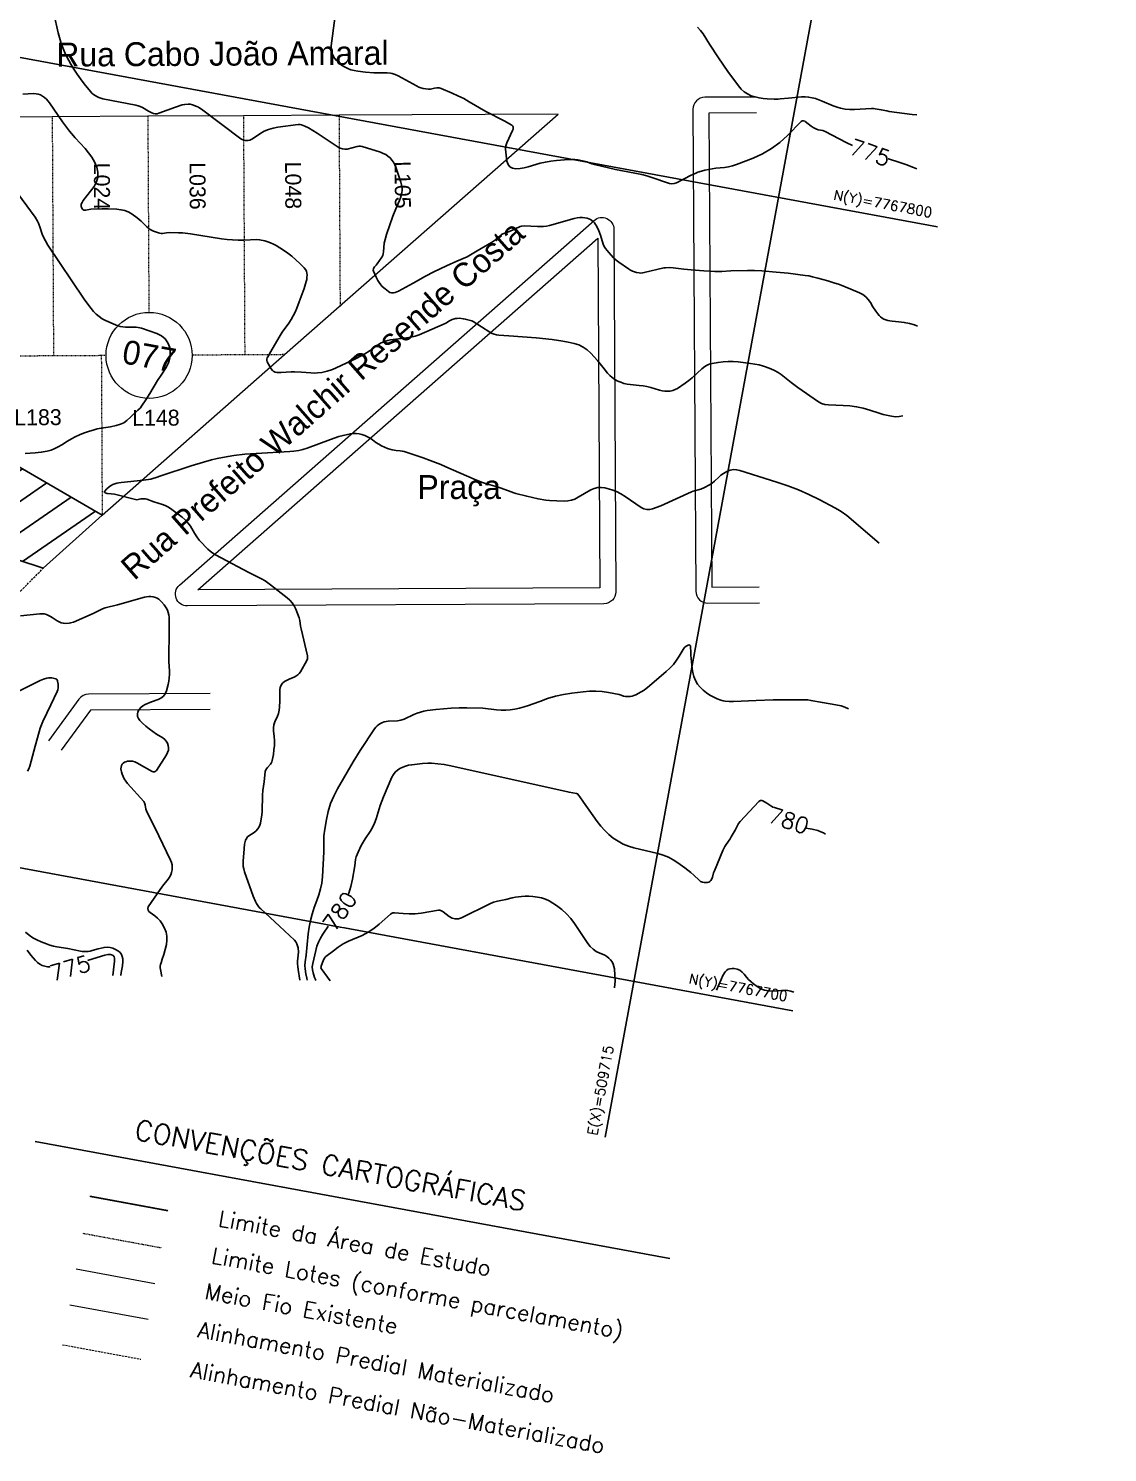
# Model space of a CAD drawing. Header units: centimetres. Extents: x 0 to 1302389, y -144212 to 85618.
# Drawn here: x 380202 to 393699, y -98724 to -80917 of the extents above; entities that cross this region are included whole.
import ezdxf
from ezdxf.enums import TextEntityAlignment as Align

# ---------------------------------------------------------------- set-up
doc = ezdxf.new("R2010")
doc.units = ezdxf.units.CM
doc.header["$LTSCALE"] = 4
for name, pattern in [('Contínua', [0]), ('DASHED', [19.05, 12.7, -6.35]), ('TRACEJADO', [2, 1, -1])]:
    doc.linetypes.add(name, pattern=pattern)
for name, color, linetype in [('CANEVA', 252, 'Continuous'), ('CURVAS-INTERMEDIARIAS', 39, 'Continuous'), ('CURVAS-MESTRA', 34, 'Continuous'), ('LIMITE-L', 7, 'Continuous')]:
    doc.layers.add(name, color=color, linetype=linetype)
for name, color, linetype, lineweight in [('FOLHA', 7, 'Continuous', 9), ('K-ALINHAMENTO', 10, 'Continuous', 9), ('P-MEIOFIO', 171, 'Continuous', 9), ('P-URB', 2, 'Continuous', 9), ('textos', 2, 'Continuous', 9)]:
    doc.layers.add(name, color=color, linetype=linetype, lineweight=lineweight)
doc.styles.add('EC_NOMES', font='GOTHIC.TTF')
doc.styles.add('L50', font='ROMANS.SHX', dxfattribs={"height": 1.25})
doc.styles.add('Padrão', font='simplex.shx')
doc.styles.add('ROMANS', font='romans.shx')

msp = doc.modelspace()

# ---------------------------------------------------------------- hatches: boundary and pattern name
at = {"layer": 'LIMITE-L', "transparency": 33554534}
h = msp.add_hatch(dxfattribs=at)
h.set_pattern_fill('ANSI31', color=3, scale=99.664086, angle=-10.4644052, style=0)
h.set_pattern_definition([(34.53559479, (-190174260.42, -752151077.38), (-179.39186793, 260.66971666), [])])
h.paths.add_polyline_path([(381123.913, -87001.431), (378558.314, -85516.065), (366466.287, -81513.771), (366384.939, -82056.182), (363130.932, -82063.007), (366924.633, -83238.308), (380386.034, -87666.388)])

# ---------------------------------------------------------------- linework, layer by layer
at = {"color": 1}
msp.add_line((380285.527, -94833.334), (388224.485, -96299.632), dxfattribs=at)
at = {"layer": 'CURVAS-INTERMEDIARIAS'}
for points, elevation in [([(380519.653, -80731.102), (380573.644, -80972.151), (380596.662, -81060.107), (380610.855, -81103.269), (380626.39, -81146.029), (380662.286, -81229.614), (380682.48, -81270.356), (380732.111, -81361.444), (380770.046, -81425.592), (380810.145, -81488.284), (380853.465, -81548.794), (380898.939, -81607.848), (380977.922, -81705.026), (380995.496, -81724.062), (381014.421, -81741.442), (381035.371, -81756.308), (381057.661, -81769.516), (381081.378, -81780.322), (381105.585, -81789.678), (381130.517, -81796.867), (381543.788, -81875.68), (381572.518, -81882.882), (381600.415, -81892.179), (381627.065, -81904.611), (381703.855, -81950.334), (381746.15, -81972.933), (381767.794, -81980.529), (381789.636, -81984.472), (381811.779, -81982.946), (381834.12, -81977.769), (382041.889, -81901.212), (382123.132, -81873.327), (382156.516, -81866.803), (382198.785, -81864.192), (382225.929, -81865.384), (382252.491, -81870.553), (382307.833, -81890.829), (382328.124, -81900.536), (382347.439, -81912.07), (382366.096, -81924.809), (382859.255, -82296.075), (382876.093, -82306.209), (382893.713, -82313.862), (382912.527, -82317.793), (382932.114, -82319.241), (382951.806, -82316.939), (382970.815, -82312.515), (382988.781, -82304.907), (383006.054, -82295.176), (383097.368, -82232.745), (383148.664, -82202.713), (383203.641, -82180.131), (383232.245, -82171.499), (383261.093, -82163.905), (383319.764, -82152.88), (383575.195, -82116.555), (383596.933, -82116.07), (383618.06, -82121.036), (383658.023, -82136.779), (383705.895, -82161.228), (383813.859, -82227.81), (384075.01, -82400.37), (384102.075, -82414.064), (384130.06, -82423.378), (384159.423, -82426.115), (384189.705, -82424.472), (384251.233, -82411.644), (384314.23, -82391.952), (384335.182, -82389.082), (384356.277, -82390.485), (384377.487, -82394.727), (384607.038, -82465.766), (384639.507, -82478.462), (384670.277, -82493.986), (384698.498, -82513.772), (384725.028, -82536.398), (384748.07, -82562.596), (384768.374, -82590.508), (384784.577, -82620.977), (384798.04, -82653.169), (384860.805, -82839.083), (384869.132, -82871.482), (384874.226, -82904.155), (384874.485, -82937.213), (384871.523, -82970.537), (384855.765, -83036.098), (384844.154, -83067.683), (384795.913, -83171.991), (384758.109, -83263.743), (384678.838, -83495.23), (384661.471, -83557.819), (384652.978, -83600.236), (384641.668, -83710.25), (384638.486, -83733.023), (384632.588, -83754.859), (384622.19, -83774.942), (384565.198, -83861.053), (384552.654, -83876.513), (384529.542, -83899.304), (384522.421, -83909.219), (384517.005, -83923.34), (384515.484, -83937.998), (384518.886, -83952.339), (384550.158, -84026.222), (384571.703, -84068.045), (384596.937, -84107.073), (384627.697, -84141.913), (384662.147, -84173.957), (384703.833, -84207.258), (384723.328, -84218.206), (384743.531, -84224.765), (384764.764, -84224.765), (384786.687, -84220.371), (384831.138, -84201.886), (385015.029, -84101.126), (385167.293, -84015.159), (385270.366, -83960.829), (385430.126, -83884.051), (385560.978, -83828.304), (385688.272, -83770.968), (385813.43, -83696.221), (385994.437, -83592.091), (386042.045, -83557.993), (386104.297, -83504.038), (386118.747, -83494.282), (386134.472, -83486.626), (386216.751, -83454.614), (386351.445, -83393.212), (386371.496, -83387.591), (386402.853, -83384.576), (386567.443, -83394.137), (386605.607, -83394.71), (386643.529, -83392.856), (386681.095, -83387.338), (386718.42, -83379.394), (387029.582, -83292.046), (387063.25, -83284.917), (387097.079, -83280.919), (387131.122, -83281.632), (387188.447, -83289.747), (387210.14, -83295.922), (387230.525, -83304.522), (387248.944, -83316.792), (387266.054, -83331.485), (387281.08, -83348.845), (387294.808, -83367.09), (387306.568, -83386.663), (387334.446, -83447.372), (387355.819, -83503.464), (387391.812, -83613.246), (387403.96, -83641.962), (387420.523, -83668.179), (387461.228, -83720.241), (387489.339, -83753.071), (387519.2, -83784.055), (387551.691, -83812.272), (387585.931, -83838.643), (387708.05, -83924.288), (387731.527, -83938.749), (387755.878, -83951.223), (387781.538, -83960.726), (387808.072, -83968.241), (387841.741, -83974.166), (387862.43, -83975.352), (387883.084, -83973.714), (387903.721, -83970.188), (388147.968, -83911.233), (388171.197, -83908.105), (388218.155, -83907.596), (388265.354, -83911.489), (388400.89, -83928.11), (388491.456, -83937.003), (388649.075, -83947.264), (388786.719, -83954.23), (388872.439, -83954.454), (388986.718, -83948.379), (389194.542, -83942.474), (389284.908, -83942.299), (389375.154, -83946.775), (389555.377, -83962.285), (389702.397, -83978.078), (389916.693, -84004.736), (389962.617, -84011.748), (390008.098, -84021.212), (390075.701, -84038.371), (390201.045, -84073.632), (390274.374, -84095.953), (390347.023, -84120.195), (390418.634, -84147.317), (390489.566, -84176.36), (390596.219, -84222.551), (390636.815, -84244.968), (390673.626, -84271.682), (390704.746, -84304.855), (390732.081, -84342.325), (390764.675, -84396.598), (390799.402, -84450.018), (390823.76, -84484.952), (390840.504, -84504.919), (390858.958, -84522.821), (390879.993, -84537.611), (390902.737, -84550.335), (390952.126, -84568.052), (390977.739, -84573.421), (391003.816, -84577.041), (391090.06, -84584.477), (391156.013, -84592.625), (391221.178, -84605.593), (391284.696, -84624.51), (391323.505, -84641.032)], 77339.331), ([(391312.571, -81998.066), (391254.577, -81991.769), (390965.995, -81953.57), (390938.028, -81948.932), (390868.952, -81932.941), (390768.342, -81915.99), (390745.779, -81916.333), (390532.65, -81930.654), (390473.967, -81930.497), (390415.777, -81923.996), (390359.234, -81912.803), (390328.179, -81904.635), (390267.795, -81882.577), (390129.107, -81824.581), (390045.175, -81794.201), (390002.554, -81782.64), (389959.488, -81774.645), (389915.765, -81772.012), (389871.605, -81772.957), (389709.914, -81786.663), (389606.185, -81798.609), (389580.234, -81800.617), (389528.134, -81801.088), (389443.382, -81798.256), (389391.579, -81793.938), (389340.436, -81786.265), (389290.312, -81773.572), (389240.869, -81757.518), (389194.814, -81735.137), (389152.344, -81708.107), (389115.233, -81674.071), (389081.696, -81635.384), (388951.595, -81455.226), (388833.38, -81286.161), (388720.401, -81113.553), (388639.591, -80985.886), (388607.539, -80941.19), (388570.541, -80900.506)], 77140.003), ([(380131.235, -81737.075), (380266.42, -81731.344), (380296.27, -81732.976), (380325.112, -81738.201), (380352.419, -81748.829), (380378.715, -81763.061), (380402.978, -81781.447), (380425.659, -81801.427), (380446.004, -81823.792), (380464.776, -81847.762), (380628.878, -82082.859), (380716.121, -82201.711), (380739.188, -82230.407), (380787.902, -82285.639), (380910.327, -82416.705), (380954.671, -82470.026), (380994.552, -82526.162), (381027.749, -82586.495), (381056.468, -82649.619), (381069.962, -82713.246), (381070.828, -82775.067), (381052.753, -82834.19), (381022.055, -82891.53), (380886.216, -83069.485), (380871.901, -83092.006), (380866.371, -83104.11), (380861.656, -83116.637), (380859.629, -83129.144), (380859.894, -83141.264), (380863.597, -83152.823), (380869.583, -83163.982), (380878.067, -83175.39), (380886.226, -83183.019), (380895.244, -83188.404), (380905.552, -83190.429), (380916.711, -83190.21), (380961.431, -83179.649), (380982.607, -83176.83), (381121.623, -83171.372), (381200.779, -83170.647), (381307.151, -83176.875), (381358.435, -83183.347), (381383.757, -83188.419), (381408.924, -83194.395), (381456.896, -83212.154), (381500.681, -83238.595), (381560.421, -83282.851), (381611.785, -83325.763), (381680.981, -83397.955), (381706.089, -83418.839), (381734.074, -83435.673), (381763.98, -83449.791), (381826.849, -83473.757), (381843.651, -83478.431), (381860.588, -83481.002), (381877.71, -83480.434), (381929.911, -83471.235), (381965.402, -83469.104), (382080.425, -83470.525), (382130.508, -83473.349), (382230.179, -83485.181), (382617.203, -83546.365), (382686.545, -83555.261), (382756.045, -83561.438), (382825.782, -83563.535), (382895.682, -83562.935), (383058.498, -83556.531), (383092.324, -83558.471), (383157.398, -83572.973), (383194.702, -83583.583), (383230.995, -83596.59), (383265.789, -83613.212), (383299.582, -83632.234), (383390.112, -83689.443), (383444.535, -83726.495), (383497.065, -83765.892), (383546.781, -83808.783), (383594.613, -83854.023), (383649.981, -83910.1), (383665.594, -83930.324), (383677.549, -83952.022), (383684.048, -83975.935), (383686.899, -84001.322), (383685.381, -84027.758), (383682.241, -84053.924), (383676.665, -84079.671), (383648.787, -84166.902), (383589.381, -84334.235), (383558.139, -84415.868), (383537.146, -84464.338), (383513.775, -84511.528), (383486.869, -84556.787), (383457.588, -84600.746), (383375.908, -84714.293), (383348.283, -84756.694), (383250.637, -84928.092), (383195.044, -85021.505), (383187.777, -85036.429), (383183.206, -85052.399), (383182.512, -85060.49), (383182.923, -85068.421), (383188.129, -85083.581), (383238.143, -85173.969), (383252.379, -85192.156), (383268.344, -85205.969), (383268.999, -85206.536), (383289.201, -85215.193), (383311.778, -85220.042), (383346.928, -85220.524), (383361.324, -85220.72), (383488.448, -85210.784), (383530.808, -85209.487), (383615.519, -85213.974), (383732.51, -85224.819), (383773.997, -85225.731), (383815.439, -85223.696), (383870.43, -85217.89), (383938.295, -85203.891), (384003.46, -85180.364), (384050.504, -85159.418), (384291.641, -85048.484), (384363.443, -85012.51), (384398.266, -84992.54), (384474.158, -84944.957), (384499.667, -84927.351), (384548.306, -84888.984), (384574.311, -84872.2), (384605.517, -84853.984), (384635.19, -84839.012), (384665.724, -84826.571), (384697.536, -84817.913), (384730.198, -84811.783), (384930.802, -84786.088), (384984.856, -84777.393), (385037.876, -84764.97), (385089.073, -84746.393), (385414.798, -84605.88), (385431.411, -84597.202), (385461.719, -84575.172), (385501.799, -84556.862), (385543.492, -84544.475), (385565.01, -84541.943), (385591.716, -84541.393), (385640.327, -84545.982), (385664.264, -84550.657), (385748.127, -84573.727), (385766.038, -84580.572), (385974.141, -84715.169), (386000.619, -84729.404), (386028.054, -84740.653), (386056.923, -84747.434), (386086.739, -84751.228), (386208.958, -84758.792), (386553.3, -84785.864), (386752.732, -84807.121), (386884.87, -84826.946), (386950.481, -84839.469), (387027.002, -84855.812), (387085.602, -84874.855), (387140.577, -84900.19), (387190.13, -84934.964), (387236.056, -84976.04), (387320.919, -85069.308), (387401.74, -85172.774), (387445.889, -85225.177), (387474.178, -85254.686), (387504.466, -85281.655), (387537.772, -85304.802), (387573.066, -85325.409), (387610.584, -85341.774), (387648.939, -85355.192), (387688.565, -85364.204), (387729.036, -85370.28), (387839.457, -85380.488), (387888.705, -85386.838), (387937.468, -85395.49), (387985.479, -85407.61), (388095.39, -85441.643), (388128.203, -85448.748), (388161.56, -85452.517), (388195.289, -85454.054), (388228.444, -85451.016), (388260.544, -85444.418), (388291.042, -85432.446), (388320.486, -85416.905), (388416.414, -85353.249), (388460.133, -85320.672), (388501.864, -85285.58), (388622.325, -85174.259), (388662.471, -85143.577), (388683.821, -85130.544), (388706.007, -85119.51), (388729.442, -85111.484), (388753.713, -85105.457), (388828.596, -85092.035), (388891.04, -85083.794), (388953.571, -85079.412), (389016.241, -85080.811), (389079, -85086.058), (389231.164, -85105.882), (389286.344, -85114.249), (389341.12, -85124.913), (389395.046, -85138.866), (389421.493, -85147.562), (389488.698, -85173.19), (389533.837, -85193.669), (389577.2, -85217.073), (389617.9, -85244.85), (389740.526, -85344.92), (389824.577, -85406.588), (390084.401, -85585.896), (390122.498, -85606.148), (390164.229, -85617.149), (390207.917, -85622.218), (390390.284, -85629.743), (390475.815, -85636.429), (390560.458, -85647.977), (390643.798, -85666.796), (390726.264, -85690.459), (390840.81, -85727.77), (390890.675, -85742.088), (390997.423, -85766.912), (391044.843, -85771.526), (391091.43, -85769.955), (391136.752, -85759.099), (391137.074, -85758.976)], 77438.995), ([(379332.219, -81984.693), (380284.09, -83276.999), (380315.065, -83326.26), (380327.541, -83352.493), (380348.662, -83408.133), (380369.438, -83475.689), (380379.1, -83502.172), (380413.031, -83573.627), (380443.703, -83627.545), (380898.957, -84300.511), (380955.293, -84379.114), (381015.663, -84454.642), (381048.839, -84489.026), (381084.572, -84520.041), (381124.116, -84546.013), (381166.204, -84568.634), (381289.469, -84624.532), (381319.612, -84635.937), (381350.336, -84644.693), (381381.923, -84649.483), (381414.082, -84651.622), (381549.341, -84651.743), (381572.319, -84654.091), (381594.933, -84658.795), (381617.31, -84665.056), (381808.187, -84729.287), (381864.689, -84759.141), (381911.821, -84797.42), (381944.881, -84848.343), (381968.569, -84907.7), (381974.595, -84966.278), (381975.526, -84975.339), (381971.842, -85037.374), (381953.489, -85096.74), (381925.337, -85154.336), (381860.67, -85253.361), (381816.008, -85316.948), (381720.493, -85479.608), (381670.3, -85559.475), (381616.246, -85641.314), (381602.619, -85658.793), (381571.972, -85690.886), (381483.432, -85773.643), (381431.124, -85820.403), (381393.422, -85846.905), (381351.219, -85865.401), (381297.042, -85881.948), (381230.011, -85897.033), (381112.406, -85914.859), (381062.453, -85925.051), (381013.232, -85938.308), (380964.494, -85953.61), (380891.02, -85979.211), (380839.005, -85999.472), (380788.167, -86022.139), (380739.105, -86048.418), (380691.208, -86077.112), (380617.544, -86124.539), (380575.381, -86149.133), (380531.919, -86171.207), (380486.536, -86188.375), (380436.37, -86201.7), (380361.646, -86216.561), (380285.86, -86224.445), (380162.581, -86231.513)], 77538.659), ([(390842.601, -87353.338), (390436.522, -87008.926), (390368.444, -86958.671), (390344.853, -86943.287), (390295.883, -86915.401), (390091.372, -86808.985), (389962.645, -86746.169), (389832.038, -86687.882), (389698.595, -86636.388), (389563.278, -86589.443), (389101.68, -86442.495), (389059.927, -86434.632), (389018.761, -86433.302), (388978.451, -86441.769), (388938.707, -86456.776), (388894.528, -86482.021), (388863.914, -86502.85), (388835.488, -86526.596), (388781.529, -86577.855), (388753.008, -86601.401), (388722.207, -86621.87), (388656.615, -86657.035), (388611.37, -86676.368), (388516.543, -86703.001), (388493.42, -86711.48), (388110.659, -86884.076), (388007.886, -86923.613), (387972.174, -86931.987), (387935.516, -86931.328), (387899.886, -86922.031), (387883.28, -86914.261), (387867.274, -86904.95), (387664.661, -86767.516), (387611.852, -86735.831), (387557.235, -86708.28), (387499.909, -86686.949), (387440.767, -86669.742), (387409.917, -86662.605), (387365.492, -86657.36), (387321.883, -86658.335), (387279.509, -86668.651), (387237.944, -86685.176), (387157.087, -86730.17), (387076.018, -86779.554), (387034.78, -86800.731), (386992.089, -86816.603), (386947.241, -86824.505), (386900.951, -86827.104), (386719.822, -86819.352), (386671.571, -86814.677), (386575.898, -86798.648), (386433.674, -86766.106), (386299.364, -86732.148), (386272.213, -86724.022), (386206.379, -86697.613), (386102.892, -86660.621), (386063.596, -86647.799), (385917.443, -86606.403), (385869.312, -86590.987), (385775.084, -86554.235), (385423.847, -86398.28), (385359.255, -86370.965), (385228.358, -86320.499), (385137.647, -86287.59), (384964.969, -86226.731), (384902.832, -86206.64), (384877.65, -86200.752), (384852.067, -86197.031), (384800.302, -86192.618), (384749.285, -86183.773), (384694.51, -86167.941), (384655.719, -86153.752), (384618.215, -86137.045), (384582.624, -86116.556), (384548.319, -86093.558), (384505.537, -86061.525), (384474.54, -86040.638), (384442.413, -86021.924), (384408.596, -86006.486), (384373.656, -85993.232), (384337.688, -85984.664), (384301.513, -85979.908), (384265.053, -85980.866), (384228.385, -85985.637), (384137.979, -86006.064), (384084.017, -86020.513), (383977.982, -86055.921), (383686.203, -86165.578), (383635.803, -86181.485), (383584.289, -86193.052), (383520.74, -86202.01), (383470.832, -86206.91), (383050.072, -86230.76), (382909.177, -86241.456), (382768.805, -86257.712), (382699.001, -86268.434), (382629.497, -86280.772), (382560.479, -86295.531), (382491.761, -86311.896), (382392.2, -86338.375), (382236.057, -86384.595), (381855.928, -86511.502), (381799.837, -86532.976), (381759.276, -86545.876), (381731.096, -86551.556), (381640.999, -86564.601), (381360.587, -86593.778), (381333.995, -86597.775), (381307.839, -86603.414), (381257.302, -86621.323), (381226.159, -86636.621), (381210.421, -86646.819), (381182.892, -86672.514), (381154.289, -86705.835), (381151.965, -86716.99), (381160.163, -86724.9), (381187.589, -86730.269), (381238.068, -86735.062), (381277.476, -86741.52), (381555.452, -86810.364), (381607.822, -86799.321), (381626.991, -86796.831), (381646.014, -86796.503), (381664.81, -86799.438), (381683.459, -86804.534), (381770.587, -86835.059), (381878.676, -86867.549), (381912.981, -86881.77), (381945.433, -86899.824), (381976.641, -86920.446), (382122.499, -87029.449), (382161.501, -87062.963), (382196.993, -87099.457), (382227.224, -87140.401), (382279.68, -87229.365), (382307.678, -87272.796), (382339.089, -87313.827), (382372.781, -87353.262), (382414.53, -87398.3), (382443.55, -87426.757), (382474.159, -87453.197), (382507.134, -87476.598), (382541.698, -87497.982), (382613.419, -87537.346), (382958.495, -87719.802), (383118.637, -87797.997), (383164.227, -87825.805), (383229.195, -87872.872), (383362.377, -87980.05), (383436.563, -88036.359), (383470.725, -88066.557), (383500.788, -88099.849), (383524.723, -88137.786), (383544.566, -88178.839), (383586.322, -88288.641), (383596.249, -88321.213), (383606.025, -88388.785), (383612.645, -88422.358), (383691.57, -88761.397), (383694.03, -88776.891), (383693.232, -88800.308), (383685.34, -88822.019), (383604.547, -88960.175), (383588.469, -88982.036), (383570.037, -89001.111), (383548.074, -89015.987), (383523.778, -89028.07), (383472.232, -89049.634), (383405.917, -89084.706), (383381.373, -89104.72), (383362.438, -89127.948), (383351.913, -89156.014), (383346.987, -89187.293), (383345.541, -89324.628), (383342.932, -89403.888), (383338.686, -89443.066), (383330.713, -89481.181), (383317.172, -89517.679), (383283.543, -89588.525), (383271.926, -89624.973), (383267.395, -89662.953), (383267.599, -89701.96), (383274.356, -89768.264), (383277.658, -89825.012), (383277.714, -89881.616), (383272.893, -89938.008), (383264.821, -89994.276), (383250.383, -90071.129), (383245.529, -90088.029), (383238.783, -90103.922), (383229.215, -90118.299), (383192.646, -90157.436), (383177.619, -90176.573), (383166.483, -90197.573), (383163.279, -90208.941), (383149.594, -90335.441), (383132.303, -90447.168), (383128.762, -90503.544), (383123.104, -90707.357), (383119.199, -90753.632), (383112.833, -90799.624), (383103.139, -90853.758), (383090.016, -90891.884), (383071.499, -90926.126), (383044.888, -90954.535), (383012.884, -90979.049), (382969.689, -91003.908), (382943.091, -91024.779), (382923.48, -91052.322), (382916.561, -91068.112), (382911.019, -91084.287), (382905.436, -91118.14), (382897.855, -91229.421), (382886.799, -91324.016), (382885.9, -91367.461), (382888.613, -91395.681), (382894.097, -91423.501), (382905.943, -91464.445), (383013.936, -91768.474), (383041.353, -91834.642), (383054.5, -91860.309), (383069.656, -91884.544), (383087.815, -91906.617), (383107.984, -91927.248), (383342.85, -92140.114), (383529.181, -92318.729), (383546.276, -92339.43), (383559.953, -92361.739), (383568.499, -92386.476), (383573.636, -92412.823), (383578.202, -92468.213), (383569.651, -92542.717), (383567.232, -92577.986), (383566.789, -92613.194), (383569.313, -92648.312), (383573.803, -92683.377), (383596.629, -92815.323)], 77538.659), ([(381871.213, -92772.648), (381852.748, -92684.391), (381850.634, -92662.909), (381850.801, -92641.647), (381854.401, -92620.673), (381860.262, -92599.915), (381876.329, -92555.4), (381894.347, -92497.351), (381926.554, -92370.551), (381933.81, -92318.206), (381933.852, -92266.617), (381923.071, -92216.171), (381905.087, -92166.481), (381874.776, -92112.144), (381848.428, -92075.687), (381817.015, -92043.504), (381782.217, -92014.172), (381725.069, -91972.837), (381709.35, -91958.238), (381697.651, -91940.256), (381693.845, -91920.915), (381700.151, -91902.246), (381810.209, -91737.721), (381879.676, -91642.34), (381948.959, -91554.213), (381966.773, -91527.726), (381981.508, -91499.911), (381991.615, -91470.106), (381998.644, -91438.962), (382000.294, -91407.2), (381998.334, -91375.997), (381990.954, -91345.607), (381979.954, -91315.776), (381834.327, -91010.552), (381679.921, -90700.515), (381671.568, -90678.905), (381662.969, -90624.057), (381654.199, -90598.995), (381644.006, -90584.606), (381438.92, -90356.139), (381417.897, -90329.432), (381399.386, -90301.304), (381384.626, -90271.031), (381372.369, -90239.336), (381364.314, -90213.645), (381360.188, -90193.728), (381358.687, -90173.87), (381361.111, -90154.109), (381366.158, -90134.406), (381375.62, -90117.313), (381387.546, -90103.006), (381403.171, -90092.868), (381421.273, -90085.509), (381442.096, -90080.598), (381472.326, -90077.101), (381501.909, -90078.034), (381530.516, -90085.629), (381558.467, -90097.653), (381747.843, -90206.666), (381762.785, -90211.919), (381778.622, -90211.448), (381786.181, -90208.821), (381793.037, -90205.172), (381803.954, -90193.861), (381929.818, -89997.918), (381943.012, -89970.548), (381951.592, -89942.366), (381953.265, -89912.95), (381950.326, -89882.711), (381940.139, -89854.134), (381926.097, -89828.311), (381906.257, -89806.617), (381882.565, -89787.667), (381805.478, -89740.308), (381758.327, -89709.211), (381712.665, -89676.2), (381669.203, -89640.332), (381627.218, -89602.558), (381594.764, -89571.399), (381577.002, -89546.298), (381566.044, -89519.747), (381565.286, -89491.037), (381571.321, -89460.885), (381587.256, -89432.227), (381606.735, -89407.041), (381631.526, -89387.063), (381659.86, -89370.567), (381739.827, -89338.067), (381822.956, -89309.415), (381859.492, -89290.927), (381890.274, -89266.988), (381912.39, -89234.88), (381928.75, -89197.332), (381948.699, -89120.109), (381957.342, -89078.581), (381963.346, -89036.798), (381965.378, -88994.627), (381964.76, -88952.21), (381958.775, -88833.549), (381956.857, -88733.253), (381960.722, -88516.866), (381960.583, -88282.54), (381957.567, -88249.977), (381950.965, -88218.504), (381938.985, -88188.654), (381923.429, -88159.896), (381899.599, -88125.393), (381867.816, -88087.639), (381850.391, -88070.039), (381831.326, -88054.903), (381811.032, -88042.135), (381788.895, -88032.928), (381760.107, -88024.996), (381733.137, -88021.545), (381706.265, -88020.687), (381679.549, -88023.708), (381652.941, -88029.324), (381316.674, -88125.951), (381159.746, -88163.584), (381130.057, -88173.921), (381101.097, -88186.288), (381009.448, -88231.883), (380765.037, -88339.03), (380729.547, -88350.15), (380711.249, -88353.196), (380669.319, -88356.002), (380639.785, -88354.247), (380611.37, -88348.745), (380584.66, -88337.63), (380559.077, -88322.77), (380500.261, -88282.779), (380476.043, -88268.819), (380451.349, -88255.623), (380425.854, -88245.502), (380399.812, -88238.453), (380372.938, -88236.013), (380345.518, -88236.644), (380101.609, -88261.121)], 77438.995), ([(390460.071, -89424.463), (390414.073, -89403.505), (390368.148, -89387.442), (390299.743, -89373.42), (390132.866, -89347.159), (389988.904, -89318.543), (389951.207, -89312.533), (389922.68, -89310.923), (389729.14, -89310.831), (389516.543, -89312.946), (389304.041, -89319.488), (389021.363, -89331.139), (388968.215, -89331.468), (388915.169, -89328.065), (388889.121, -89323.954), (388863.628, -89317.938), (388814.912, -89298.278), (388725.606, -89251.946), (388680.914, -89224.273), (388639.693, -89192.731), (388603.664, -89155.358), (388571.1, -89114.094), (388545.215, -89068.388), (388524.307, -89020.915), (388510.856, -88970.827), (388502.393, -88918.974), (388488.386, -88754.299), (388485.698, -88714.529), (388483.952, -88647.214), (388481.171, -88636.15), (388477.923, -88631.567), (388473.756, -88627.463), (388463.577, -88623.86), (388453.092, -88626.464), (388427.25, -88641.819), (388410.042, -88655.202), (388402.988, -88663.436), (388342.367, -88764.312), (388307.059, -88817.8), (388268.559, -88868.6), (388225.257, -88915.382), (388178.762, -88959.476), (387971.727, -89137.254), (387903.724, -89189.153), (387867.526, -89211.848), (387797.359, -89250), (387775.221, -89259.4), (387752.547, -89266.432), (387729.063, -89269.898), (387705.041, -89271.006), (387667.709, -89269.168), (387645.778, -89264.276), (387613.777, -89252.508), (387591.694, -89246.959), (387456.904, -89220.645), (387378.164, -89209.183), (387299.259, -89202.789), (387220.094, -89203.998), (387140.773, -89210.277), (386996.934, -89228.679), (386894.785, -89245.629), (386793.893, -89267.514), (386694.897, -89296.804), (386597.166, -89331.04), (386513.562, -89363.861), (386458.122, -89383.732), (386402.045, -89401.348), (386345.013, -89415.574), (386286.944, -89427.622), (386228.915, -89435.34), (386170.782, -89439.775), (386112.476, -89439.283), (386054.067, -89435.498), (385884.68, -89417.672), (385686.792, -89412.805), (385588.876, -89412.649), (385491.111, -89415.409), (385393.565, -89422.527), (385296.171, -89432.552), (385190.31, -89445.837), (385146.6, -89453.565), (385103.711, -89464.089), (385062.093, -89478.811), (385021.304, -89496.351), (384901.379, -89553.903), (384860.737, -89568.004), (384818.158, -89574.106), (384702.255, -89579.486), (384676.96, -89582.435), (384652.313, -89587.643), (384628.616, -89596.209), (384605.557, -89607.031), (384584.3, -89620.993), (384564.671, -89636.725), (384547.502, -89655.111), (384531.983, -89675.261), (384352.65, -89947.02), (384264.689, -90089.254), (384067.967, -90423.171), (384020.829, -90514.588), (383980.71, -90608.559), (383951.086, -90706.342), (383928.478, -90806.689), (383907.706, -90930.127), (383898.2, -91011.559), (383896.75, -91052.5), (383898.026, -91140.191), (383896.687, -91211.314), (383878.348, -91526.975), (383870.521, -91602.657), (383855.187, -91677.175), (383834.202, -91750.518), (383809.452, -91822.678), (383776.702, -91910.662), (383750.246, -91991.183), (383728.038, -92072.681), (383712.196, -92155.659), (383700.609, -92239.626), (383674.372, -92504.654), (383661.943, -92587.259), (383658.745, -92632.397), (383661.86, -92677.536), (383671.631, -92739.593), (383682.322, -92792.719), (383687.845, -92817.579)], 77638.323), ([(380190.865, -90204.65), (380205.755, -90173.144), (380217.716, -90139.992), (380287.393, -89890.599), (380334.356, -89711.613), (380348.317, -89667.683), (380383.028, -89582.2), (380480.932, -89372.468), (380560.831, -89207.218), (380569.1, -89184.999), (380574.453, -89162.383), (380575.408, -89139.158), (380573.437, -89115.534), (380566.684, -89078.46), (380563.365, -89068.279), (380557.445, -89059.342), (380544.543, -89050.229), (380511.775, -89041.846), (380492.584, -89038.636), (380473.375, -89037.227), (380454.159, -89038.491), (380431.113, -89042.434), (380389.65, -89054.57), (380349.836, -89071.327), (380066.37, -89210.929)], 77339.331), ([(383975.78, -92824.701), (383944.263, -92779.205), (383862.758, -92672.034), (383860.007, -92660.702), (383867.625, -92631.471), (383886.576, -92574.191), (383901.346, -92545.805), (383923.308, -92522.538), (384015.735, -92448.424), (384076.586, -92404.194), (384139.768, -92364.023), (384206.44, -92329.98), (384374.037, -92257.74), (384449.432, -92217.95), (384520.214, -92170.436), (384587.916, -92117.753), (384732.227, -91992.645), (384742.449, -91985.098), (384759.716, -91977.209), (384778.331, -91975.306), (384887.631, -91983.899), (384963.605, -91987.999), (385039.365, -91987.448), (385114.637, -91978.78), (385329.75, -91942.245), (385347.653, -91941.173), (385374.695, -91952.634), (385389.956, -91960.986), (385463.118, -92020.096), (385500.466, -92040.889), (385538.875, -92052.372), (385578.892, -92049.881), (385619.97, -92038.08), (385970.946, -91862.857), (386017.885, -91843.301), (386067.052, -91830.338), (386171.544, -91809.817), (386252.091, -91786.911), (386294.551, -91777.939), (386367.164, -91770.006), (386414.353, -91767.148), (386461.467, -91766.728), (386508.478, -91769.938), (386567.2, -91777.459), (386618.697, -91789.139), (386668.557, -91805.017), (386715.96, -91827.181), (386761.727, -91853.532), (386808.197, -91884.473), (386872.408, -91933.062), (386932.085, -91986.164), (386984.98, -92046.031), (387033.343, -92110.402), (387197.697, -92359.115), (387228.556, -92397.318), (387263.21, -92430.779), (387303.525, -92457.126), (387347.626, -92478.731), (387381.929, -92491.644), (387410.508, -92504.99), (387437.258, -92520.937), (387461.26, -92540.786), (387483.428, -92563.214), (387501.287, -92588.891), (387515.613, -92616.023), (387524.637, -92645.358), (387530.131, -92676.139), (387536.538, -92754.216), (387538.51, -92829.306), (387536.144, -92866.753), (387530.721, -92912.625)], 77837.651), ([(381356.747, -92759.924), (381362.332, -92720.52), (381376.914, -92638.222), (381381.551, -92582.991), (381381.405, -92548.941), (381375.986, -92520.495), (381365.797, -92494.836), (381348.459, -92473.36), (381326.352, -92454.663), (381291.494, -92433.448), (381257.524, -92417.687), (381222.58, -92407.199), (381186.196, -92404.615), (381148.841, -92407.293), (381073.132, -92423.704), (380998.924, -92447.792), (380974.241, -92453.793), (380949.065, -92457.201), (380912.467, -92459.015), (380872.322, -92457.043), (380852.48, -92454.068), (380693.361, -92419.551), (380558.518, -92399.723), (380514.208, -92390.729), (380470.7, -92378.426), (380427.727, -92363.942), (380358.987, -92337.847), (380306.501, -92314.127), (380256.527, -92286.461), (380210.321, -92252.883), (380166.627, -92215.361)], 77339.331), ([(388807.258, -92944.198), (388864.508, -92809.447), (388888.187, -92760.044), (388916.882, -92713.382), (388934.551, -92694.926), (388954.43, -92680.963), (388977.625, -92673.744), (389003.03, -92671.017), (389028.965, -92672.392), (389066.44, -92679.82), (389100.596, -92693.152), (389129.78, -92715.346), (389155.653, -92743.445), (389182.443, -92778.768), (389209.656, -92809.881), (389239.855, -92838.101), (389272.052, -92864.398), (389318.189, -92898.348), (389362.485, -92924.215), (389408.755, -92943.403), (389457.995, -92952.598), (389509.228, -92955.119), (389676.931, -92944.418), (389697.273, -92945.509), (389737.12, -92954.693), (389773.37, -92968.093)], 77837.651)]:
    msp.add_lwpolyline(points, dxfattribs=dict(at, elevation=elevation))
at = {"layer": 'CURVAS-MESTRA'}
for points, elevation in [([(391315.358, -82671.623), (391272.428, -82654.022), (391173.952, -82616.131), (391073.902, -82582.592), (390786.964, -82491.812), (390694.876, -82459.774), (390604.093, -82424.622), (390515.251, -82384.831), (390427.694, -82341.924), (390165.734, -82205.022), (390137.803, -82193.711), (390078.409, -82182.701), (390049.82, -82172.759), (390032.174, -82164.26), (390017.677, -82156.16), (389990.54, -82136.928), (389917.915, -82078.475), (389911.344, -82074.819), (389895.771, -82070.078), (389880.628, -82071.071), (389867.707, -82079.022), (389695.001, -82255.145), (389598.073, -82341.937), (389495.08, -82419.48), (389382.968, -82483.127), (389264.781, -82537.523), (389057.142, -82617.225), (389008.372, -82633.413), (388958.95, -82646.552), (388908.529, -82655.107), (388800.974, -82665.272), (388754.848, -82670.881), (388709.075, -82678.855), (388663.528, -82688.402), (388618.783, -82700.803), (388574.865, -82715.414), (388532.194, -82733.317), (388490.342, -82753.427), (388307.895, -82847.41), (388280.13, -82856.877), (388250.843, -82858.673), (388221.162, -82854.59), (388206.636, -82851.036), (387999.484, -82780.648), (387936.047, -82760.742), (387872.045, -82743.073), (387807.207, -82728.777), (387610.684, -82693.524), (387545.512, -82679.936), (387280.705, -82618.095), (387247.915, -82608.947), (387183.976, -82585.615), (387151.094, -82576.856), (387072.042, -82561.16), (387034.354, -82556.804), (386996.421, -82555.747), (386958.327, -82556.88), (386804.509, -82568.24), (386735.676, -82575.898), (386667.503, -82586.901), (386600.339, -82602.925), (386450.153, -82648.006), (386400.599, -82659.661), (386350.283, -82667.485), (386299.478, -82672.747), (386257.697, -82664.868), (386223.55, -82647.869), (386200.878, -82617.198), (386185.856, -82577.421), (386169.219, -82426.662), (386169.2, -82399.658), (386175.042, -82373.292), (386184.658, -82347.572), (386257.353, -82194.653), (386263.64, -82176.142), (386265.294, -82156.654), (386263.518, -82147.499), (386260.197, -82139.254), (386247.42, -82126.394), (386153.005, -82071.345), (385924.482, -81953.966), (385716.099, -81832.686), (385645.511, -81794.534), (385573.329, -81759.473), (385500.087, -81726.476), (385365.155, -81669.163), (385337.872, -81661.094), (385309.46, -81659.414), (385280.769, -81662.588), (385231.283, -81673.931), (385206.005, -81674.268), (385170.548, -81671.277), (385140.615, -81666.802), (385111.447, -81659.885), (385083.394, -81649.292), (385056.086, -81636.251), (384825.799, -81508.179), (384788.786, -81492.049), (384750.268, -81479.999), (384730.62, -81475.975), (384690.547, -81472.952), (384574.811, -81472.434), (384522.812, -81470.492), (384419.068, -81461.78), (384320.47, -81450.613), (384277.568, -81443.155), (384235.691, -81432.451), (384195.37, -81416.886), (384153.712, -81396.766), (384118.21, -81374.044), (384084.999, -81348.684), (384055.239, -81319.35), (384027.781, -81287.37), (384007.244, -81251.996), (383992.745, -81215.042), (383987.289, -81175.714), (383987.862, -81134.804), (384034.844, -80787.642)], 77239.667), ([(390170.673, -90991.346), (390147.768, -90977.051), (390114.091, -90961.405), (390076.309, -90947.627), (390005.778, -90930.13), (389898.108, -90914.247), (389862.999, -90906.465), (389828.892, -90895.068), (389787.397, -90877.411), (389757.042, -90860.676), (389728.306, -90841.768), (389702.017, -90819.592), (389628.45, -90745.387), (389575.451, -90699.913), (389531.377, -90666.202), (389501.386, -90644.812), (389439.161, -90605.286), (389387.409, -90574.788), (389375.103, -90570.134), (389361.954, -90569.884), (389355.483, -90571.557), (389349.426, -90574.006), (389338.931, -90581.99), (389103.001, -90833.464), (389083.69, -90857.687), (389040.343, -90940.49), (388992.528, -91025.864), (388977.213, -91050.45), (388926.898, -91121.264), (388911.506, -91145.613), (388898.109, -91171.122), (388886.031, -91197.39), (388781.312, -91451.531), (388772.203, -91476.707), (388758.171, -91528.317), (388745.099, -91559.804), (388736.17, -91572.972), (388725.426, -91583.626), (388711.949, -91590.522), (388696.657, -91594.903), (388678.754, -91597.07), (388654.014, -91596.635), (388630.617, -91592.162), (388609.249, -91581.648), (388589.223, -91567.105), (388522.723, -91504.462), (388486.773, -91472.971), (388411.591, -91413.873), (388324.916, -91350.281), (388266.294, -91312.535), (388205.338, -91279.851), (388140.872, -91254.759), (388074.083, -91234.731), (387774.449, -91163.853), (387705.51, -91142.677), (387639.193, -91116.027), (387576.806, -91081.164), (387517.043, -91040.815), (387461.587, -90993.995), (387409.126, -90944.293), (387361.147, -90890.24), (387316.166, -90833.294), (387143.049, -90593.503), (387100.388, -90525.31), (387086.614, -90507.148), (387069.285, -90488.593), (387058.58, -90485.095), (386963.592, -90467.278), (385482.807, -90135.921), (385402.937, -90120.643), (385322.279, -90110.347), (385241.171, -90103.809), (385196.704, -90103.339), (385130.122, -90107.207), (384995.37, -90123.436), (384957.027, -90130.31), (384919.517, -90139.862), (384883.272, -90153.427), (384847.868, -90169.682), (384816.224, -90190.877), (384788.361, -90215.528), (384766.145, -90245.377), (384747.699, -90278.689), (384643.073, -90525.692), (384621.614, -90579.812), (384601.876, -90634.493), (384552.303, -90801.493), (384531.749, -90855.213), (384505.779, -90906.544), (384476.212, -90956.278), (384413.098, -91050.896), (384364.389, -91132.385), (384323.959, -91218.271), (384299.87, -91276.76), (384290.73, -91306.987), (384284.482, -91386.193), (384256.788, -91554.63), (384235.692, -91644.431), (384207.245, -91731.284), (384167.761, -91813.696), (384120.924, -91893.169), (383882.327, -92243.371), (383853.589, -92291.252), (383828.736, -92340.813), (383809.704, -92392.878), (383794.556, -92446.633), (383757.21, -92610.48), (383751.024, -92651.488), (383754.904, -92689.086), (383763.393, -92726.096), (383780.61, -92782.9), (383790.342, -92809.285), (383795.486, -92820.241)], 77737.987), ([(380185.575, -92441.242), (380233.186, -92505.353), (380289.06, -92572.631), (380314.614, -92596.921), (380342.394, -92617.549), (380373.509, -92632.691), (380406.852, -92644.17), (380441.902, -92649.691), (380476.839, -92651.441), (380511.608, -92647.565), (380546.261, -92639.929), (380673.962, -92602.613), (380769.915, -92583.161), (380798.799, -92580.529), (380856.653, -92587.536), (380874.003, -92588.196), (380899.689, -92585.106), (381157.499, -92506.38), (381193.482, -92497.854), (381217.683, -92495.665), (381229.348, -92496.928), (381240.512, -92500.52), (381259.865, -92510.865), (381272.785, -92523.497), (381278.853, -92540.52), (381279.911, -92559.982), (381278.64, -92579.429), (381255.769, -92757.426)], 77239.667)]:
    msp.add_lwpolyline(points, dxfattribs=dict(at, elevation=elevation))
at = {"layer": 'K-ALINHAMENTO', "linetype": 'DASHED', "ltscale": 0.5}
msp.add_lwpolyline([(363130.932, -82063.007), (363137.454, -83258.959), (363143.975, -84454.91), (363150.496, -85650.861), (363157.017, -86846.812), (363163.538, -88042.764), (365555.441, -88029.721), (366751.392, -88023.2), (367947.343, -88016.679), (369143.294, -88010.158), (370339.246, -88003.637), (371535.197, -87997.116), (372731.148, -87990.594), (373927.1, -87984.073), (375422.039, -87975.922), (376916.978, -87967.77), (380106.181, -87950.381), (380386.034, -87666.388)], dxfattribs=at)
at = {"layer": 'K-ALINHAMENTO'}
for points in [[(381123.913, -87001.431), (383405.285, -84995.68), (386827.342, -81987.053), (384086.62, -82001.998), (382890.669, -82008.519), (381694.717, -82015.04), (380498.766, -82021.561), (379003.827, -82029.712)], [(389310.143, -81973.515), (388712.167, -81976.776), (388747.748, -87903.261), (389342.458, -87900.018)], [(382473.871, -89432.454), (380978.932, -89440.605), (380612.067, -89940.934)], [(380718.129, -96874.99), (381698.247, -97056.015)]]:
    msp.add_lwpolyline(points, dxfattribs=at)
msp.add_lwpolyline([(382322.429, -87938.296), (387325.372, -83539.776), (387349.206, -87910.887)], close=True, dxfattribs=at)
at = {"layer": 'K-ALINHAMENTO', "linetype": 'DASHED', "ltscale": 0.5, "elevation": 392250.592}
msp.add_lwpolyline([(380625.748, -97375.17), (381605.866, -97556.194)], dxfattribs=at)
at = {"layer": 'LIMITE-L', "color": 3}
msp.add_lwpolyline([(378558.314, -85516.065), (381123.913, -87001.431), (380386.034, -87666.388), (366924.633, -83238.308), (363130.932, -82063.007), (366384.939, -82056.182), (366466.287, -81513.771)], close=True, dxfattribs=at)
at = {"layer": 'LIMITE-L', "const_width": 19.933, "elevation": 392250.592}
msp.add_lwpolyline([(380968.52, -95519.301), (381948.639, -95700.325)], dxfattribs=at)
at = {"layer": 'P-MEIOFIO'}
for points in [[(389309.056, -81774.19), (388661.221, -81777.723, 0.41437498), (388512.543, -81928.114), (388548.723, -87954.261, 0.414052163), (388699.031, -88102.858), (389343.545, -88099.343)], [(382472.784, -89233.129), (380952.763, -89241.417, 0.237481702), (380833.019, -89302.511), (380451.321, -89823.067)]]:
    msp.add_lwpolyline(points, format="xyb", dxfattribs=at)
msp.add_lwpolyline([(382090.743, -87876.58), (387275.897, -83317.862, -0.643277669), (387524.1, -83429.321), (387548.803, -87959.631, -0.414213562), (387400.124, -88109.94), (382190.268, -88138.348, -0.693665956)], format="xyb", close=True, dxfattribs=at)
msp.add_lwpolyline([(380800.607, -96428.43), (381780.726, -96609.454)], dxfattribs=at)
at = {"layer": 'P-URB', "linetype": 'TRACEJADO', "ltscale": 2, "transparency": 33554687}
for points in [[(380498.766, -82021.561), (380515.069, -85011.439)], [(381694.717, -82015.04), (381708.085, -84466.532)], [(382890.669, -82008.519), (382906.972, -84998.397)], [(384086.62, -82001.998), (384099.662, -84393.9)], [(381113.045, -85008.179), (378621.48, -85021.764)], [(381172.635, -85007.854), (381113.045, -85008.179)], [(381113.045, -85008.179), (381123.913, -87001.431)], [(383405.285, -84995.68), (382249.406, -85001.982)], [(380883.085, -95981.869), (381863.204, -96162.894)]]:
    msp.add_lwpolyline(points, dxfattribs=at)
at = {"layer": 'textos', "color": 5, "transparency": 33554687}
msp.add_circle((381711.02, -85004.918), 538.394, dxfattribs=at)

# ---------------------------------------------------------------- texts
at = {"layer": 'CANEVA', "color": 2, "style": 'L50'}
for s, p in [('N(Y)=7767800', (391493.141, -83282.394)), ('N(Y)=7767700', (389682.996, -93083.04))]:
    msp.add_text(s, height=124.58011, rotation=349.5355948, dxfattribs=at).set_placement(p, align=Align.RIGHT)
msp.add_text('E(X)=509715', height=124.58011, rotation=79.5355948, dxfattribs=at).set_placement((387315.143, -94765.045))
at = {"layer": 'FOLHA', "color": 2, "style": 'ROMANS'}
for s, height, p in [('CONVENÇÕES CARTOGRÁFICAS', 249.17385, (381516.203, -94804.349, 392250.592)), ('Limite da Área de Estudo', 199.33908, (382564.123, -95890.688, 392250.592)), ('Limite Lotes (conforme parcelamento)', 199.33908, (382478.688, -96353.257, 392250.592)), ('Meio Fio Existente', 199.33908, (382396.21, -96799.817, 392250.592)), ('Alinhamento Predial Materializado', 199.33908, (382307.493, -97280.154, 392250.592)), ('Alinhamento Predial Não-Materializado', 199.33908, (382215.112, -97780.334, 392250.592))]:
    msp.add_text(s, height=height, rotation=349.5355948, dxfattribs=at).set_placement(p)
at = {"layer": 'textos', "style": 'EC_NOMES'}
for s, height, rotation, p in [('Rua Cabo João Amaral', 298.99226, 0.312413, (380550.923, -81393.439)), ('Rua Prefeito Walchir Resende Costa', 298.99226, 41.3214999, (381525.559, -87829.154)), ('Praça', 298.9923, 359.9960628, (385067.737, -86800.787))]:
    msp.add_text(s, height=height, rotation=rotation, dxfattribs=at).set_placement(p)
at = {"layer": 'textos', "color": 3, "transparency": 33554687, "style": 'EC_NOMES'}
for s, rotation, p in [('L024', 270.312413, (381020.222, -82596.376)), ('L036', 270.312413, (382216.174, -82589.855)), ('L048', 270.312413, (383412.125, -82583.333)), ('L105', 270.312413, (384782.486, -82575.861)), ('L183', 0.312413, (380025.071, -85879.607)), ('L148', 0.312413, (381500.086, -85885.995))]:
    msp.add_text(s, height=199.3282, rotation=rotation, dxfattribs=at).set_placement(p)
at = {"layer": 'textos', "color": 4, "transparency": 33554687, "style": 'EC_NOMES'}
msp.add_text('077', height=298.9923, rotation=349.5355948, dxfattribs=at).set_placement((381358.071, -85099.345))

# ---------------------------------------------------------------- next in the draw order: texts
at = {"layer": 'CURVAS-MESTRA', "linetype": 'Contínua', "char_height": 199.3282, "width": 392.51058, "attachment_point": 2, "style": 'Padrão', "bg_fill": 3, "box_fill_scale": 1.2, "bg_fill_color": 256, "bg_fill_true_color": 13158600, "bg_fill_transparency": 0}
for s, insert, rotation in [('775', (390761.012, -82375.744, 76105.8), 340.8165944), ('780', (389741.351, -90727.384, 77422.13), 341.5148714), ('780', (384014.641, -91899.134, 76604.134), 55.7329151), ('775', (380695.672, -92571.826, 76105.798), 16.2887586)]:
    msp.add_mtext(s, dxfattribs=dict(at, insert=insert, rotation=rotation))

# ---------------------------------------------------------------- next in the draw order: linework, layer by layer
at = {"layer": 'CANEVA'}
for p, q in [((387413.852, -94779.341), (393698.654, -60751.617)), ((357638.304, -77130.871), (391573.046, -83398.5)), ((355828.158, -86931.518), (389762.9, -93199.147))]:
    msp.add_line(p, q, dxfattribs=at)

doc.saveas('drawing.dxf')
